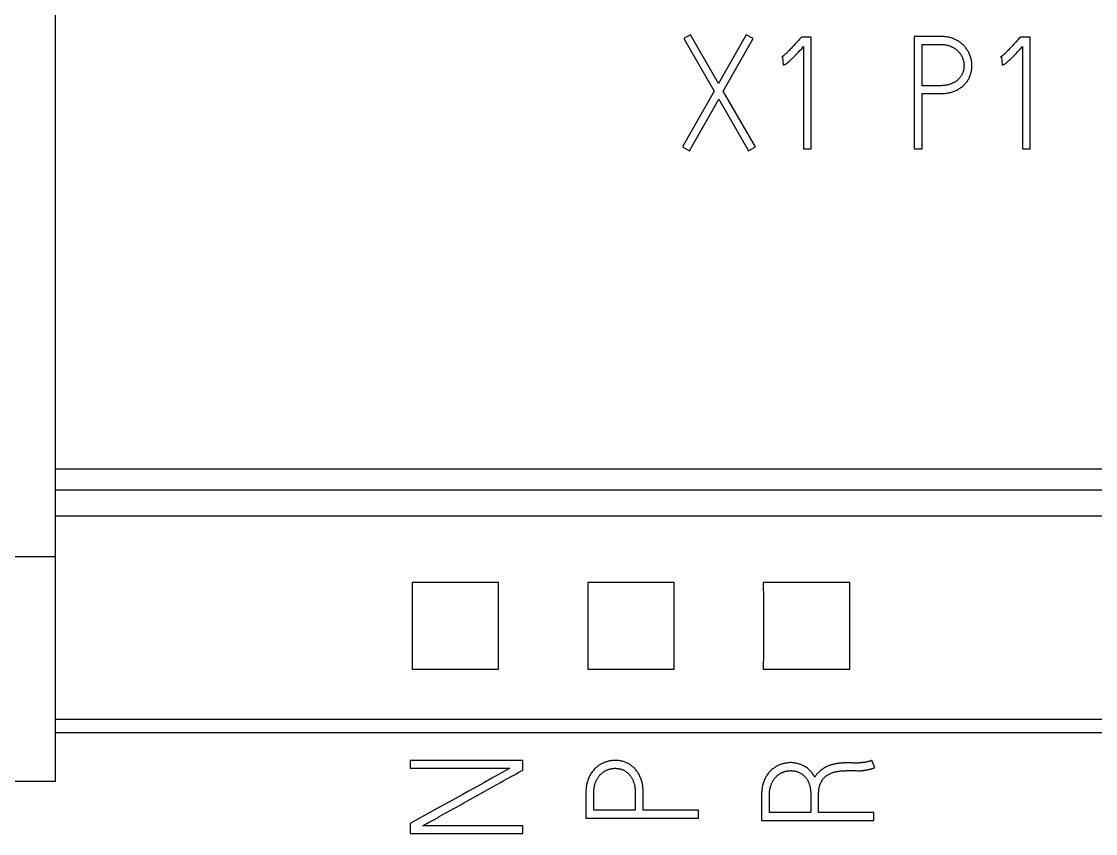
# Model space of a CAD drawing. Header units: inches. Extents: x 9000 to 22395, y 8106 to 17135.
# Drawn here: x 10060.23 to 10094.2, y 8429.55 to 8455.22 of the extents above; entities that cross this region are included whole.
import ezdxf

# ---------------------------------------------------------------- set-up
doc = ezdxf.new("R2010")
doc.units = ezdxf.units.IN
doc.header["$MEASUREMENT"] = 0
doc.layers.add('20000_FRONT_O', color=7, linetype='Continuous')
doc.layers.add('20500_FRONT_O_LABELING', color=7, linetype='Continuous')

# ---------------------------------------------------------------- blocks, each defined once
blk = doc.blocks.new('A$C21A67833')
at = {"layer": '20000_FRONT_O', "linetype": 'Continuous'}
for p, q in [((2.2, 60.9), (2.2, 98.3)), ((26, 65.346), (2.2, 65.346)), ((26, 65.048), (2.2, 65.048)), ((26, 64.677), (2.2, 64.677)), ((2.2, 64.1), (0, 64.1)), ((8.507, 63.732), (7.275, 63.732)), ((11.007, 63.732), (9.775, 63.732)), ((13.507, 63.732), (12.275, 63.732)), ((7.275, 62.5), (8.507, 62.5)), ((9.775, 62.5), (11.007, 62.5)), ((12.275, 62.5), (13.507, 62.5)), ((26, 61.783), (2.2, 61.783)), ((26, 61.595), (2.2, 61.595)), ((2.2, 60.9), (0, 60.9))]:
    blk.add_line(p, q, dxfattribs=at)
for points in [[(7.275, 63.732), (7.276, 63.489), (7.276, 63.241), (7.276, 62.99), (7.276, 62.742), (7.275, 62.5)], [(8.507, 62.5), (8.506, 62.742), (8.505, 62.99), (8.505, 63.241), (8.506, 63.489), (8.507, 63.732)], [(9.775, 63.732), (9.776, 63.489), (9.776, 63.241), (9.776, 62.99), (9.776, 62.742), (9.775, 62.5)], [(11.007, 62.5), (11.006, 62.742), (11.005, 62.99), (11.005, 63.241), (11.006, 63.489), (11.007, 63.732)], [(12.275, 63.732), (12.276, 63.489), (12.276, 63.241), (12.276, 62.99), (12.276, 62.742), (12.275, 62.5)], [(13.507, 62.5), (13.506, 62.742), (13.505, 62.99), (13.505, 63.241), (13.506, 63.489), (13.507, 63.732)]]:
    blk.add_lwpolyline(points, dxfattribs=at)
at = {"layer": '20500_FRONT_O_LABELING', "linetype": 'Continuous'}
for p, q in [((11.239, 71.527), (11.143, 71.472)), ((11.143, 71.472), (11.576, 70.724)), ((11.638, 70.835), (11.239, 71.527)), ((12.031, 71.527), (11.638, 70.835)), ((11.705, 70.722), (12.131, 71.472)), ((12.131, 71.472), (12.031, 71.527)), ((12.754, 71.422), (12.729, 71.395)), ((12.779, 71.449), (12.754, 71.422)), ((12.819, 71.494), (12.803, 71.476)), ((12.958, 71.494), (12.819, 71.494)), ((12.958, 69.901), (12.958, 71.494)), ((14.424, 71.503), (14.424, 69.903)), ((15.871, 71.422), (15.845, 71.395)), ((15.895, 71.449), (15.871, 71.422)), ((15.935, 71.494), (15.919, 71.476)), ((16.075, 71.494), (15.935, 71.494)), ((16.075, 69.901), (16.075, 71.494)), ((12.647, 71.307), (12.636, 71.296)), ((12.658, 71.319), (12.647, 71.307)), ((12.669, 71.331), (12.658, 71.319)), ((12.686, 71.349), (12.669, 71.331)), ((12.704, 71.368), (12.686, 71.349)), ((12.729, 71.395), (12.704, 71.368)), ((12.742, 71.245), (12.758, 71.261)), ((12.758, 71.261), (12.774, 71.278)), ((12.774, 71.278), (12.797, 71.302)), ((12.797, 71.302), (12.821, 71.328)), ((12.821, 71.328), (12.848, 71.357)), ((12.848, 71.357), (12.848, 69.901)), ((14.537, 71.39), (14.792, 71.39)), ((14.537, 70.802), (14.537, 71.39)), ((15.763, 71.307), (15.752, 71.296)), ((15.774, 71.319), (15.763, 71.307)), ((15.785, 71.331), (15.774, 71.319)), ((15.803, 71.349), (15.785, 71.331)), ((15.821, 71.368), (15.803, 71.349)), ((15.845, 71.395), (15.821, 71.368)), ((15.844, 71.231), (15.859, 71.245)), ((15.859, 71.245), (15.874, 71.261)), ((15.874, 71.261), (15.89, 71.278)), ((15.89, 71.278), (15.913, 71.302)), ((15.913, 71.302), (15.937, 71.328)), ((15.937, 71.328), (15.964, 71.357)), ((15.964, 71.357), (15.964, 69.901)), ((12.537, 71.208), (12.55, 71.212)), ((12.55, 71.212), (12.557, 71.099)), ((12.653, 71.157), (12.659, 71.163)), ((12.659, 71.163), (12.666, 71.169)), ((12.666, 71.169), (12.673, 71.176)), ((12.673, 71.176), (12.68, 71.182)), ((12.68, 71.182), (12.687, 71.19)), ((12.687, 71.19), (12.695, 71.197)), ((12.695, 71.197), (12.703, 71.205)), ((12.703, 71.205), (12.711, 71.213)), ((12.711, 71.213), (12.724, 71.226)), ((15.653, 71.208), (15.666, 71.212)), ((15.666, 71.212), (15.673, 71.099)), ((15.766, 71.155), (15.772, 71.16)), ((15.772, 71.16), (15.779, 71.166)), ((15.779, 71.166), (15.785, 71.172)), ((15.785, 71.172), (15.792, 71.179)), ((15.792, 71.179), (15.8, 71.186)), ((15.8, 71.186), (15.807, 71.193)), ((15.807, 71.193), (15.815, 71.201)), ((15.815, 71.201), (15.823, 71.209)), ((15.823, 71.209), (15.831, 71.217)), ((15.831, 71.217), (15.844, 71.231)), ((14.789, 70.802), (14.537, 70.802)), ((11.576, 70.724), (11.125, 69.932)), ((12.164, 69.932), (11.705, 70.722)), ((14.537, 69.903), (14.537, 70.689)), ((11.223, 69.876), (11.64, 70.611)), ((11.64, 70.611), (12.066, 69.876)), ((11.125, 69.932), (11.223, 69.876)), ((12.066, 69.876), (12.164, 69.932)), ((12.848, 69.901), (12.958, 69.901)), ((14.424, 69.903), (14.537, 69.903)), ((15.964, 69.901), (16.075, 69.901)), ((8.85, 61.203), (7.25, 61.203)), ((7.25, 61.203), (7.25, 61.09)), ((8.85, 61.063), (8.85, 61.203)), ((13.861, 61.099), (13.821, 61.203)), ((7.25, 61.09), (8.666, 61.09)), ((8.556, 61.029), (8.411, 60.948)), ((8.644, 61.078), (8.556, 61.029)), ((13.455, 61.057), (13.601, 61.057)), ((13.601, 61.057), (13.621, 61.054)), ((8.411, 60.948), (8.354, 60.917)), ((7.986, 60.712), (7.85, 60.637)), ((8.077, 60.763), (7.986, 60.712)), ((8.21, 60.837), (8.077, 60.763)), ((9.863, 60.495), (9.863, 60.75)), ((10.451, 60.747), (10.451, 60.495)), ((12.25, 60.708), (12.25, 60.349)), ((12.363, 60.462), (12.363, 60.717)), ((12.949, 60.738), (12.949, 60.462)), ((7.85, 60.637), (7.612, 60.506)), ((7.612, 60.506), (7.357, 60.365)), ((7.662, 60.402), (7.816, 60.488)), ((7.816, 60.488), (7.879, 60.523)), ((10.451, 60.495), (9.863, 60.495)), ((11.35, 60.495), (10.564, 60.495)), ((11.35, 60.382), (11.35, 60.495)), ((12.949, 60.462), (12.363, 60.462)), ((13.85, 60.462), (13.062, 60.462)), ((13.85, 60.349), (13.85, 60.462)), ((7.357, 60.365), (7.25, 60.306)), ((7.25, 60.306), (7.25, 60.162)), ((8.85, 60.273), (7.43, 60.273)), ((7.487, 60.304), (7.51, 60.317)), ((7.51, 60.317), (7.565, 60.347)), ((7.565, 60.347), (7.612, 60.373)), ((8.85, 60.162), (8.85, 60.273)), ((9.75, 60.382), (11.35, 60.382)), ((12.25, 60.349), (13.85, 60.349)), ((7.25, 60.162), (8.85, 60.162))]:
    blk.add_line(p, q, dxfattribs=at)
for points in [[(12.803, 71.476), (12.791, 71.463), (12.779, 71.449)], [(14.537, 70.689), (14.762, 70.689), (14.794, 70.689), (14.81, 70.689), (14.825, 70.689), (14.841, 70.69), (14.856, 70.692), (14.871, 70.693), (14.886, 70.695), (14.9, 70.698), (14.914, 70.7), (14.928, 70.703), (14.942, 70.707), (14.955, 70.71), (14.969, 70.714), (14.982, 70.719), (14.994, 70.724), (15.007, 70.729), (15.019, 70.734), (15.031, 70.74), (15.043, 70.747), (15.054, 70.753), (15.065, 70.76), (15.076, 70.767), (15.087, 70.775), (15.098, 70.783), (15.108, 70.791), (15.118, 70.8), (15.128, 70.809), (15.137, 70.818), (15.146, 70.828), (15.155, 70.838), (15.163, 70.848), (15.171, 70.858), (15.179, 70.868), (15.186, 70.879), (15.192, 70.89), (15.199, 70.901), (15.205, 70.912), (15.21, 70.924), (15.215, 70.935), (15.22, 70.947), (15.224, 70.959), (15.228, 70.971), (15.231, 70.983), (15.234, 70.995), (15.237, 71.008), (15.239, 71.02), (15.241, 71.033), (15.243, 71.045), (15.244, 71.058), (15.244, 71.071), (15.245, 71.083), (15.245, 71.096), (15.244, 71.109), (15.243, 71.122), (15.242, 71.135), (15.24, 71.148), (15.238, 71.16), (15.235, 71.173), (15.232, 71.186), (15.229, 71.198), (15.225, 71.211), (15.221, 71.223), (15.216, 71.236), (15.212, 71.248), (15.206, 71.26), (15.201, 71.272), (15.195, 71.284), (15.188, 71.295), (15.181, 71.306), (15.174, 71.317), (15.166, 71.328), (15.158, 71.339), (15.15, 71.349), (15.141, 71.359), (15.132, 71.369), (15.122, 71.379), (15.112, 71.388), (15.102, 71.397), (15.091, 71.406), (15.08, 71.415), (15.069, 71.423), (15.057, 71.431), (15.044, 71.438), (15.031, 71.445), (15.018, 71.452), (15.004, 71.459), (14.99, 71.465), (14.976, 71.471), (14.961, 71.477), (14.946, 71.482), (14.931, 71.486), (14.915, 71.49), (14.899, 71.493), (14.882, 71.496), (14.865, 71.498), (14.848, 71.5), (14.83, 71.502), (14.813, 71.503), (14.794, 71.503), (14.424, 71.503)], [(15.919, 71.476), (15.907, 71.463), (15.895, 71.449)], [(12.636, 71.296), (12.625, 71.286), (12.62, 71.281), (12.615, 71.276), (12.61, 71.271), (12.605, 71.266), (12.601, 71.262), (12.596, 71.257), (12.592, 71.253), (12.587, 71.249), (12.583, 71.245), (12.578, 71.241), (12.574, 71.238), (12.57, 71.234), (12.566, 71.231), (12.563, 71.228), (12.559, 71.225), (12.556, 71.222), (12.553, 71.22), (12.55, 71.217), (12.547, 71.215), (12.545, 71.213), (12.543, 71.212), (12.541, 71.21), (12.539, 71.209), (12.537, 71.208)], [(12.724, 71.226), (12.728, 71.231), (12.742, 71.245)], [(14.792, 71.39), (14.804, 71.39), (14.815, 71.389), (14.827, 71.389), (14.838, 71.388), (14.849, 71.386), (14.859, 71.385), (14.87, 71.383), (14.88, 71.381), (14.89, 71.379), (14.9, 71.377), (14.91, 71.374), (14.919, 71.371), (14.928, 71.368), (14.937, 71.364), (14.946, 71.36), (14.955, 71.356), (14.963, 71.352), (14.971, 71.348), (14.979, 71.343), (14.987, 71.339), (14.995, 71.334), (15.002, 71.329), (15.009, 71.324), (15.016, 71.319), (15.023, 71.314), (15.03, 71.308), (15.036, 71.302), (15.043, 71.297), (15.049, 71.291), (15.055, 71.284), (15.06, 71.278), (15.066, 71.272), (15.071, 71.265), (15.076, 71.259), (15.081, 71.252), (15.085, 71.245), (15.089, 71.238), (15.094, 71.231), (15.097, 71.224), (15.101, 71.217), (15.105, 71.21), (15.108, 71.202), (15.111, 71.195), (15.114, 71.187), (15.116, 71.18), (15.119, 71.172), (15.121, 71.165), (15.123, 71.157), (15.124, 71.149), (15.126, 71.142), (15.127, 71.134), (15.129, 71.126), (15.13, 71.119), (15.13, 71.111), (15.131, 71.104), (15.131, 71.096), (15.132, 71.088), (15.132, 71.081), (15.131, 71.073), (15.131, 71.066), (15.13, 71.058), (15.129, 71.051), (15.128, 71.043), (15.127, 71.036), (15.126, 71.028), (15.124, 71.021), (15.122, 71.013), (15.12, 71.006), (15.118, 70.999), (15.115, 70.992), (15.113, 70.984), (15.11, 70.977), (15.107, 70.97), (15.104, 70.963), (15.1, 70.956), (15.096, 70.949), (15.092, 70.943), (15.088, 70.936), (15.084, 70.93), (15.079, 70.924), (15.074, 70.917), (15.069, 70.911), (15.064, 70.905), (15.058, 70.899), (15.053, 70.894), (15.047, 70.888), (15.041, 70.882), (15.034, 70.877), (15.028, 70.872), (15.021, 70.867), (15.014, 70.862), (15.007, 70.857), (14.999, 70.853), (14.991, 70.848), (14.984, 70.844), (14.975, 70.84), (14.967, 70.836), (14.959, 70.832), (14.95, 70.828), (14.941, 70.825), (14.932, 70.822), (14.922, 70.819), (14.912, 70.816), (14.903, 70.813), (14.892, 70.811), (14.882, 70.809), (14.871, 70.807), (14.86, 70.806), (14.849, 70.804), (14.837, 70.803), (14.825, 70.803), (14.813, 70.802), (14.801, 70.802), (14.789, 70.802)], [(15.752, 71.296), (15.741, 71.286), (15.736, 71.281), (15.731, 71.276), (15.726, 71.271), (15.722, 71.266), (15.717, 71.262), (15.712, 71.257), (15.708, 71.253), (15.703, 71.249), (15.699, 71.245), (15.695, 71.241), (15.69, 71.238), (15.686, 71.234), (15.683, 71.231), (15.679, 71.228), (15.675, 71.225), (15.672, 71.222), (15.669, 71.22), (15.666, 71.217), (15.664, 71.215), (15.661, 71.213), (15.659, 71.212), (15.657, 71.21), (15.655, 71.209), (15.653, 71.208)], [(12.557, 71.099), (12.557, 71.099), (12.558, 71.099), (12.558, 71.099), (12.559, 71.099), (12.559, 71.099), (12.559, 71.099), (12.56, 71.099), (12.56, 71.099), (12.561, 71.099), (12.561, 71.099), (12.561, 71.099), (12.562, 71.099), (12.562, 71.099), (12.563, 71.099), (12.563, 71.1), (12.563, 71.1), (12.564, 71.1), (12.564, 71.1), (12.565, 71.1), (12.565, 71.1), (12.566, 71.1), (12.566, 71.1), (12.567, 71.1), (12.567, 71.1), (12.568, 71.1), (12.568, 71.1), (12.569, 71.1), (12.569, 71.101), (12.57, 71.101), (12.57, 71.101), (12.571, 71.101), (12.571, 71.101), (12.572, 71.101), (12.572, 71.101), (12.573, 71.101), (12.573, 71.101), (12.574, 71.102), (12.574, 71.102), (12.575, 71.102), (12.576, 71.102), (12.576, 71.102), (12.577, 71.102), (12.577, 71.102), (12.578, 71.103), (12.578, 71.103), (12.579, 71.103), (12.58, 71.103), (12.58, 71.103)], [(12.58, 71.103), (12.581, 71.104), (12.583, 71.104), (12.584, 71.105), (12.585, 71.105), (12.587, 71.106), (12.588, 71.107), (12.59, 71.107), (12.591, 71.108), (12.593, 71.109), (12.594, 71.11), (12.596, 71.111), (12.598, 71.112), (12.6, 71.114), (12.602, 71.115), (12.603, 71.116), (12.605, 71.118), (12.607, 71.119), (12.61, 71.121), (12.612, 71.122), (12.614, 71.124), (12.616, 71.126), (12.618, 71.127), (12.621, 71.129), (12.623, 71.131), (12.625, 71.133), (12.628, 71.135), (12.631, 71.137), (12.633, 71.14), (12.636, 71.142), (12.639, 71.144), (12.641, 71.147), (12.644, 71.149), (12.647, 71.152), (12.653, 71.157)], [(15.673, 71.099), (15.674, 71.099), (15.674, 71.099), (15.674, 71.099), (15.675, 71.099), (15.675, 71.099), (15.675, 71.099), (15.676, 71.099), (15.676, 71.099), (15.677, 71.099), (15.677, 71.099), (15.677, 71.099), (15.678, 71.099), (15.678, 71.099), (15.679, 71.099), (15.679, 71.1), (15.68, 71.1), (15.68, 71.1), (15.681, 71.1), (15.681, 71.1), (15.681, 71.1), (15.682, 71.1), (15.682, 71.1), (15.683, 71.1), (15.683, 71.1), (15.684, 71.1), (15.684, 71.1), (15.685, 71.1), (15.685, 71.101), (15.686, 71.101), (15.686, 71.101), (15.687, 71.101), (15.687, 71.101), (15.688, 71.101), (15.688, 71.101), (15.689, 71.101), (15.689, 71.101), (15.69, 71.102), (15.691, 71.102), (15.691, 71.102), (15.692, 71.102), (15.692, 71.102), (15.693, 71.102), (15.693, 71.102), (15.694, 71.103), (15.694, 71.103), (15.695, 71.103), (15.696, 71.103), (15.696, 71.103)], [(15.696, 71.103), (15.697, 71.104), (15.699, 71.104), (15.7, 71.105), (15.701, 71.105), (15.703, 71.106), (15.704, 71.107), (15.706, 71.107), (15.707, 71.108), (15.709, 71.109), (15.711, 71.11), (15.712, 71.111), (15.714, 71.112), (15.716, 71.114), (15.718, 71.115), (15.72, 71.116), (15.722, 71.118), (15.724, 71.119), (15.726, 71.121), (15.728, 71.122), (15.73, 71.124), (15.732, 71.126), (15.734, 71.127), (15.737, 71.129), (15.739, 71.131), (15.742, 71.133), (15.744, 71.135), (15.747, 71.137), (15.749, 71.14), (15.752, 71.142), (15.755, 71.144), (15.757, 71.147), (15.76, 71.149), (15.766, 71.155)], [(10.564, 60.495), (10.564, 60.72), (10.564, 60.752), (10.564, 60.768), (10.564, 60.784), (10.563, 60.799), (10.561, 60.814), (10.56, 60.829), (10.558, 60.844), (10.555, 60.858), (10.553, 60.872), (10.55, 60.886), (10.546, 60.9), (10.542, 60.914), (10.538, 60.927), (10.534, 60.94), (10.529, 60.952), (10.524, 60.965), (10.518, 60.977), (10.513, 60.989), (10.506, 61.001), (10.5, 61.012), (10.493, 61.024), (10.486, 61.035), (10.478, 61.045), (10.47, 61.056), (10.462, 61.066), (10.453, 61.076), (10.444, 61.086), (10.434, 61.095), (10.425, 61.105), (10.415, 61.113), (10.405, 61.122), (10.395, 61.129), (10.384, 61.137), (10.374, 61.144), (10.363, 61.151), (10.352, 61.157), (10.341, 61.163), (10.329, 61.168), (10.318, 61.173), (10.306, 61.178), (10.294, 61.182), (10.282, 61.186), (10.27, 61.189), (10.257, 61.193), (10.245, 61.195), (10.233, 61.197), (10.22, 61.199), (10.208, 61.201), (10.195, 61.202), (10.182, 61.203), (10.169, 61.203), (10.156, 61.203), (10.144, 61.202), (10.131, 61.201), (10.118, 61.2), (10.105, 61.198), (10.092, 61.196), (10.08, 61.193), (10.067, 61.19), (10.055, 61.187), (10.042, 61.183), (10.03, 61.179), (10.017, 61.175), (10.005, 61.17), (9.993, 61.164), (9.981, 61.159), (9.969, 61.153), (9.958, 61.146), (9.947, 61.139), (9.936, 61.132), (9.925, 61.125), (9.914, 61.117), (9.904, 61.108), (9.894, 61.099), (9.884, 61.09), (9.874, 61.081), (9.865, 61.071), (9.856, 61.06), (9.847, 61.049), (9.838, 61.038), (9.83, 61.027), (9.822, 61.015), (9.815, 61.002), (9.807, 60.989), (9.8, 60.976), (9.794, 60.963), (9.788, 60.949), (9.782, 60.934), (9.776, 60.919), (9.771, 60.904), (9.767, 60.889), (9.763, 60.873), (9.76, 60.857), (9.757, 60.84), (9.754, 60.823), (9.753, 60.806), (9.751, 60.789), (9.75, 60.771), (9.75, 60.752), (9.75, 60.382)], [(13.006, 60.963), (12.999, 60.976), (12.992, 60.989), (12.984, 61.001), (12.976, 61.013), (12.968, 61.024), (12.96, 61.035), (12.951, 61.046), (12.942, 61.056), (12.932, 61.065), (12.922, 61.074), (12.912, 61.083), (12.902, 61.091), (12.891, 61.099), (12.88, 61.106), (12.869, 61.113), (12.858, 61.12), (12.846, 61.126), (12.834, 61.131), (12.823, 61.137), (12.811, 61.142), (12.799, 61.146), (12.787, 61.15), (12.775, 61.154), (12.763, 61.157), (12.751, 61.16), (12.739, 61.163), (12.727, 61.165), (12.714, 61.167), (12.702, 61.168), (12.69, 61.169), (12.677, 61.17), (12.665, 61.17), (12.652, 61.17), (12.64, 61.169), (12.628, 61.168), (12.615, 61.167), (12.603, 61.165), (12.591, 61.163), (12.578, 61.16), (12.566, 61.158), (12.554, 61.154), (12.542, 61.151), (12.53, 61.147), (12.518, 61.143), (12.506, 61.138), (12.494, 61.133), (12.483, 61.128), (12.472, 61.122), (12.46, 61.116), (12.45, 61.109), (12.439, 61.103), (12.428, 61.095), (12.418, 61.088), (12.408, 61.08), (12.398, 61.072), (12.388, 61.063), (12.378, 61.054), (12.369, 61.045), (12.36, 61.035), (12.351, 61.025), (12.343, 61.014), (12.335, 61.003), (12.327, 60.992), (12.319, 60.98), (12.312, 60.968), (12.305, 60.956), (12.299, 60.943), (12.292, 60.93), (12.286, 60.916), (12.281, 60.902), (12.276, 60.888), (12.271, 60.873), (12.267, 60.858), (12.263, 60.843), (12.26, 60.827), (12.257, 60.811), (12.255, 60.795), (12.253, 60.778), (12.252, 60.761), (12.251, 60.744), (12.25, 60.726), (12.25, 60.708)], [(13.528, 61.167), (13.483, 61.167), (13.472, 61.167), (13.461, 61.167), (13.45, 61.167), (13.439, 61.167), (13.428, 61.166), (13.418, 61.166), (13.407, 61.165), (13.397, 61.164), (13.387, 61.164), (13.377, 61.163), (13.367, 61.162), (13.358, 61.161), (13.348, 61.16), (13.339, 61.158), (13.33, 61.157), (13.321, 61.156), (13.312, 61.154), (13.303, 61.153), (13.294, 61.151), (13.286, 61.149), (13.277, 61.147), (13.269, 61.145), (13.261, 61.143), (13.253, 61.141), (13.245, 61.139), (13.238, 61.137), (13.23, 61.134), (13.223, 61.132), (13.215, 61.129), (13.208, 61.126), (13.201, 61.124), (13.195, 61.121), (13.188, 61.118), (13.181, 61.115), (13.175, 61.112), (13.169, 61.109), (13.156, 61.102), (13.145, 61.095), (13.133, 61.088), (13.122, 61.081), (13.112, 61.074), (13.101, 61.066), (13.091, 61.059), (13.082, 61.051), (13.073, 61.043), (13.064, 61.035), (13.055, 61.027), (13.047, 61.018), (13.039, 61.009), (13.032, 61), (13.025, 60.991), (13.019, 60.982), (13.012, 60.973), (13.006, 60.963)], [(13.609, 61.165), (13.568, 61.165), (13.56, 61.165), (13.552, 61.165), (13.548, 61.166), (13.544, 61.166), (13.54, 61.166), (13.536, 61.167), (13.532, 61.167), (13.528, 61.167)], [(13.821, 61.203), (13.814, 61.2), (13.807, 61.198), (13.8, 61.195), (13.793, 61.193), (13.787, 61.191), (13.78, 61.188), (13.773, 61.186), (13.767, 61.185), (13.76, 61.183), (13.754, 61.181), (13.747, 61.18), (13.741, 61.178), (13.734, 61.177), (13.728, 61.176), (13.722, 61.174), (13.715, 61.173), (13.709, 61.173), (13.703, 61.172), (13.697, 61.171), (13.691, 61.17), (13.685, 61.17), (13.679, 61.169), (13.674, 61.169), (13.668, 61.168), (13.662, 61.168), (13.657, 61.167), (13.651, 61.167), (13.646, 61.166), (13.64, 61.166), (13.635, 61.166), (13.63, 61.166), (13.624, 61.165), (13.619, 61.165), (13.614, 61.165), (13.609, 61.165)], [(8.194, 60.698), (8.482, 60.858), (8.532, 60.886), (8.583, 60.915), (8.635, 60.944), (8.688, 60.973), (8.741, 61.003), (8.795, 61.033), (8.85, 61.063)], [(8.666, 61.09), (8.659, 61.086), (8.644, 61.078)], [(9.863, 60.75), (9.863, 60.762), (9.864, 60.773), (9.864, 60.785), (9.865, 60.796), (9.866, 60.807), (9.868, 60.817), (9.87, 60.828), (9.872, 60.838), (9.874, 60.848), (9.876, 60.858), (9.879, 60.868), (9.882, 60.877), (9.885, 60.887), (9.889, 60.896), (9.893, 60.904), (9.897, 60.913), (9.901, 60.921), (9.905, 60.93), (9.909, 60.938), (9.914, 60.945), (9.919, 60.953), (9.924, 60.96), (9.929, 60.968), (9.934, 60.975), (9.939, 60.981), (9.945, 60.988), (9.95, 60.995), (9.956, 61.001), (9.962, 61.007), (9.968, 61.013), (9.975, 61.018), (9.981, 61.024), (9.988, 61.029), (9.994, 61.034), (10.001, 61.039), (10.008, 61.043), (10.014, 61.048), (10.021, 61.052), (10.029, 61.056), (10.036, 61.059), (10.043, 61.063), (10.05, 61.066), (10.058, 61.069), (10.066, 61.072), (10.073, 61.074), (10.081, 61.077), (10.088, 61.079), (10.096, 61.081), (10.104, 61.083), (10.111, 61.084), (10.119, 61.086), (10.126, 61.087), (10.134, 61.088), (10.142, 61.089), (10.149, 61.089), (10.157, 61.09), (10.165, 61.09), (10.172, 61.09), (10.18, 61.089), (10.187, 61.089), (10.195, 61.088), (10.202, 61.088), (10.21, 61.087), (10.217, 61.085), (10.225, 61.084), (10.232, 61.082), (10.239, 61.08), (10.247, 61.078), (10.254, 61.076), (10.261, 61.074), (10.269, 61.071), (10.276, 61.068), (10.283, 61.065), (10.29, 61.062), (10.297, 61.058), (10.303, 61.054), (10.31, 61.051), (10.317, 61.046), (10.323, 61.042), (10.329, 61.037), (10.335, 61.032), (10.342, 61.027), (10.348, 61.022), (10.353, 61.017), (10.359, 61.011), (10.365, 61.005), (10.37, 60.999), (10.376, 60.992), (10.381, 60.986), (10.386, 60.979), (10.391, 60.972), (10.396, 60.965), (10.4, 60.957), (10.405, 60.95), (10.409, 60.942), (10.413, 60.934), (10.417, 60.925), (10.421, 60.917), (10.424, 60.908), (10.428, 60.899), (10.431, 60.89), (10.434, 60.88), (10.437, 60.871), (10.44, 60.861), (10.442, 60.85), (10.444, 60.84), (10.446, 60.829), (10.447, 60.818), (10.448, 60.807), (10.449, 60.795), (10.45, 60.784), (10.451, 60.772), (10.451, 60.759), (10.451, 60.747)], [(12.363, 60.717), (12.363, 60.729), (12.364, 60.74), (12.364, 60.752), (12.365, 60.763), (12.366, 60.774), (12.368, 60.785), (12.37, 60.795), (12.372, 60.806), (12.374, 60.816), (12.377, 60.826), (12.379, 60.836), (12.382, 60.845), (12.386, 60.854), (12.389, 60.864), (12.393, 60.872), (12.397, 60.881), (12.401, 60.889), (12.406, 60.898), (12.41, 60.906), (12.415, 60.914), (12.419, 60.921), (12.424, 60.929), (12.429, 60.936), (12.435, 60.943), (12.44, 60.95), (12.445, 60.956), (12.451, 60.963), (12.457, 60.969), (12.463, 60.975), (12.469, 60.981), (12.475, 60.987), (12.482, 60.992), (12.488, 60.997), (12.495, 61.002), (12.501, 61.007), (12.508, 61.012), (12.515, 61.016), (12.522, 61.02), (12.53, 61.024), (12.537, 61.028), (12.544, 61.031), (12.552, 61.034), (12.56, 61.037), (12.567, 61.04), (12.575, 61.042), (12.583, 61.045), (12.591, 61.047), (12.599, 61.049), (12.606, 61.051), (12.614, 61.052), (12.622, 61.053), (12.63, 61.054), (12.638, 61.055), (12.646, 61.056), (12.654, 61.056), (12.661, 61.057), (12.669, 61.057), (12.677, 61.056), (12.685, 61.056), (12.693, 61.055), (12.7, 61.054), (12.708, 61.053), (12.716, 61.052), (12.723, 61.051), (12.731, 61.049), (12.739, 61.047), (12.746, 61.045), (12.754, 61.043), (12.761, 61.041), (12.769, 61.038), (12.776, 61.035), (12.783, 61.032), (12.79, 61.029), (12.797, 61.025), (12.804, 61.021), (12.811, 61.017), (12.818, 61.013), (12.824, 61.009), (12.831, 61.004), (12.837, 60.999), (12.843, 60.994), (12.849, 60.989), (12.855, 60.984), (12.861, 60.978), (12.867, 60.972), (12.872, 60.966), (12.878, 60.959), (12.883, 60.953), (12.888, 60.946), (12.893, 60.939), (12.898, 60.931), (12.902, 60.924), (12.907, 60.916), (12.911, 60.908), (12.915, 60.9), (12.919, 60.892), (12.922, 60.883), (12.926, 60.874), (12.929, 60.865), (12.932, 60.855), (12.935, 60.846), (12.938, 60.836), (12.94, 60.826), (12.942, 60.816), (12.944, 60.805), (12.945, 60.795), (12.947, 60.784), (12.948, 60.772), (12.948, 60.761), (12.949, 60.749), (12.949, 60.738)], [(13.062, 60.462), (13.062, 60.72), (13.062, 60.738), (13.062, 60.747), (13.063, 60.756), (13.063, 60.765), (13.064, 60.774), (13.065, 60.782), (13.066, 60.791), (13.067, 60.799), (13.069, 60.807), (13.07, 60.815), (13.072, 60.823), (13.074, 60.831), (13.076, 60.839), (13.078, 60.846), (13.081, 60.854), (13.083, 60.861), (13.086, 60.868), (13.089, 60.875), (13.092, 60.882), (13.096, 60.889), (13.099, 60.896), (13.103, 60.903), (13.106, 60.909), (13.11, 60.915), (13.115, 60.922), (13.119, 60.928), (13.123, 60.934), (13.128, 60.939), (13.133, 60.945), (13.138, 60.951), (13.143, 60.956), (13.148, 60.962), (13.154, 60.967), (13.159, 60.972), (13.165, 60.977), (13.171, 60.982), (13.178, 60.986), (13.184, 60.991), (13.191, 60.995), (13.198, 60.999), (13.205, 61.003), (13.212, 61.007), (13.219, 61.011), (13.227, 61.015), (13.235, 61.018), (13.242, 61.022), (13.251, 61.025), (13.259, 61.028), (13.268, 61.031), (13.276, 61.033), (13.285, 61.036), (13.294, 61.038), (13.304, 61.041), (13.313, 61.043), (13.323, 61.045), (13.333, 61.046), (13.343, 61.048), (13.353, 61.05), (13.364, 61.051), (13.374, 61.052), (13.385, 61.053), (13.396, 61.054), (13.408, 61.055), (13.419, 61.056), (13.431, 61.056), (13.443, 61.056), (13.455, 61.057)], [(13.621, 61.054), (13.626, 61.054), (13.631, 61.054), (13.635, 61.054), (13.64, 61.055), (13.645, 61.055), (13.65, 61.055), (13.655, 61.055), (13.66, 61.056), (13.665, 61.056), (13.67, 61.056), (13.675, 61.057), (13.68, 61.057), (13.685, 61.058), (13.69, 61.058), (13.695, 61.059), (13.7, 61.06), (13.705, 61.06), (13.711, 61.061), (13.716, 61.062), (13.721, 61.063), (13.727, 61.063), (13.732, 61.064), (13.738, 61.065), (13.743, 61.066), (13.749, 61.067), (13.754, 61.068), (13.76, 61.07), (13.766, 61.071), (13.771, 61.072), (13.777, 61.073), (13.783, 61.075), (13.789, 61.076), (13.794, 61.078), (13.8, 61.079), (13.806, 61.081), (13.812, 61.083), (13.818, 61.084), (13.824, 61.086), (13.83, 61.088), (13.836, 61.09), (13.842, 61.092), (13.849, 61.094), (13.855, 61.096), (13.861, 61.099)], [(8.354, 60.917), (8.295, 60.884), (8.21, 60.837)], [(7.879, 60.523), (7.968, 60.572), (8.013, 60.597), (8.194, 60.698)], [(7.612, 60.373), (7.645, 60.392), (7.662, 60.402)], [(7.43, 60.273), (7.436, 60.276), (7.443, 60.279), (7.45, 60.283), (7.458, 60.288), (7.467, 60.293), (7.487, 60.304)]]:
    blk.add_lwpolyline(points, dxfattribs=at)

msp = doc.modelspace()

# ---------------------------------------------------------------- block references
at = {"xscale": 2.2218, "yscale": 2.2218, "zscale": 2.2218}
msp.add_blockref('A$C21A67833', (10056.419, 8295.882), dxfattribs=at)

doc.saveas('drawing.dxf')
